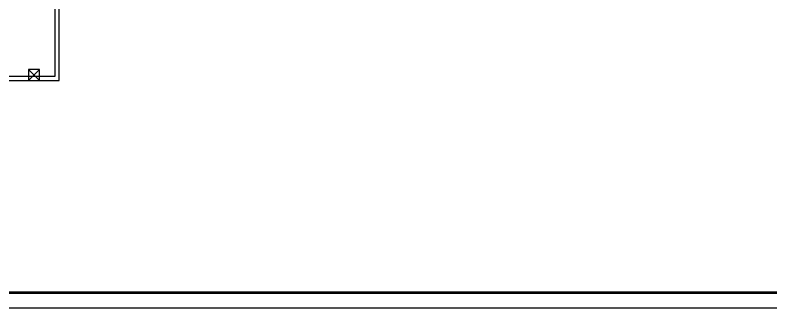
# Model space of a CAD drawing. Extents: x -14054 to 906348, y -36965 to 188562.
# Drawn here: x 464334 to 504948, y -36965 to -21236 of the extents above; entities that cross this region are included whole.
import ezdxf

# ---------------------------------------------------------------- set-up
doc = ezdxf.new("R2010")
doc.units = 0
doc.header["$LTSCALE"] = 1000
doc.header["$MEASUREMENT"] = 0
doc.layers.add('BOR', color=5, linetype='CONTINUOUS')
doc.layers.add('COL', color=5, linetype='CONTINUOUS')
doc.layers.add('TEXT', color=3, linetype='CONTINUOUS', lineweight=15)
doc.layers.add('WALL', color=2, linetype='CONTINUOUS', lineweight=30)

# ---------------------------------------------------------------- blocks, each defined once
blk = doc.blocks.new('*U46')
at = {"layer": 'BOR', "color": 2, "ltscale": 140}
blk.add_lwpolyline([(441706.23, 42570.07), (441706.23, -36964.82), (549094.4, -36964.82), (549094.4, 42570.07)], close=True, dxfattribs=at)
at = {"layer": 'BOR', "ltscale": 140, "const_width": 136.54}
blk.add_lwpolyline([(548275.15, -36145.56), (442525.49, -36145.56), (442525.49, 41750.82), (548275.15, 41750.82)], close=True, dxfattribs=at)
at = {"layer": 'COL', "color": 253}
for p, q in [((465646.91, -24749.26), (465046.91, -24149.26)), ((465646.91, -24149.26), (465046.91, -24749.26))]:
    blk.add_line(p, q, dxfattribs=at)
blk.add_lwpolyline([(465046.91, -24749.26), (465646.91, -24749.26), (465646.91, -24149.26), (465046.91, -24149.26)], close=True, dxfattribs=at)
at = {"layer": 'WALL'}
for p, q in [((466479.92, -24519.26), (466479.92, -4793.26)), ((466709.92, -24749.26), (466709.92, -4793.26)), ((444028.97, -24749.26), (466709.92, -24749.26)), ((444258.97, -24519.26), (466479.92, -24519.26))]:
    blk.add_line(p, q, dxfattribs=at)

msp = doc.modelspace()

# ---------------------------------------------------------------- block references
at = {"layer": 'TEXT'}
msp.add_blockref('*U46', (0, 0), dxfattribs=at)

doc.saveas('drawing.dxf')
